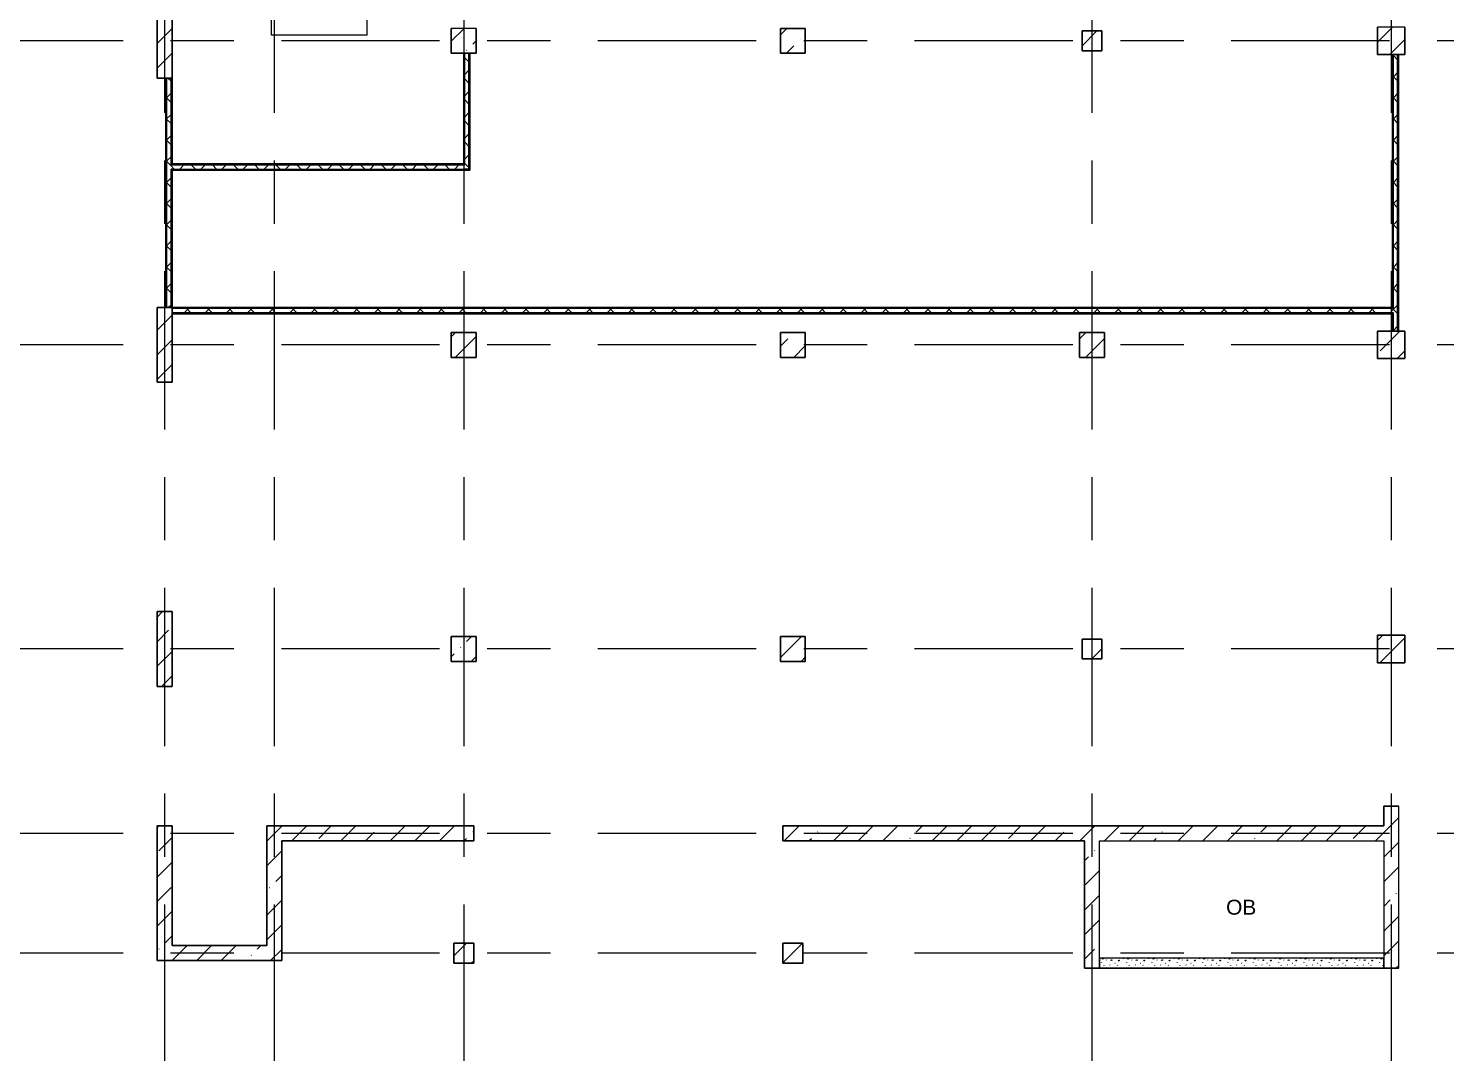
# Model space of a CAD drawing. Header units: millimetres. Extents: x 48966 to 155647, y -43515 to 30475.
# Drawn here: x 101600 to 130024, y -17880 to 2667 of the extents above; entities that cross this region are included whole.
import ezdxf

# ---------------------------------------------------------------- set-up
doc = ezdxf.new("R2010")
doc.units = ezdxf.units.MM
doc.linetypes.add('Осевые', pattern=[6350, 1270, -952.5, 3175, -952.5])
for name, color, linetype, lineweight in [('Колонны', 7, 'Continuous', 9), ('Колонны-1', 7, 'Continuous', 25), ('Марки помещений', 7, 'Continuous', 9), ('Общие ребра', 7, 'Continuous', 9), ('Оси-2', 7, 'Осевые', 9), ('Перекрытия', 7, 'Continuous', 9), ('Стены', 7, 'Continuous', 9), ('Стены-1', 7, 'Continuous', 18), ('Текстовые примечания', 7, 'Continuous', 9), ('Штриховка разреза-2', 7, 'Continuous', 9)]:
    doc.layers.add(name, color=color, linetype=linetype, lineweight=lineweight)
doc.layers.add('Перекрытия-1', color=7, linetype='Continuous', lineweight=9, true_color=0xffffff)
doc.styles.add('Arial_2', font='Arial.ttf', dxfattribs={"height": 300})
pattern_1 = [(45, (0, 0), (-493.914, 493.914), []), (45, (493.9, 0), (-493.914, 493.914), [873.125, -174.625, 6.706, -167.919])]
pattern_2 = [(45, (0, 0), (-212.132, 212.132), []), (135, (0, 0), (-212.132, -212.132), [])]

# ---------------------------------------------------------------- blocks, each defined once
blk = doc.blocks.new('Колона монолитная51 - Колона монолитная-485056-План -2-го этажа на отм_ -16_650')
at = {"layer": 'Колонны'}
h = blk.add_hatch(dxfattribs=at)
h.set_pattern_fill('FP_33', color=256, style=0, pattern_type=2)
h.set_pattern_definition([(45, (-53400, -8400), (-493.914, 493.914), []), (45, (-52906.1, -8400), (-493.914, 493.914), [873.125, -174.625, 6.706, -167.919])])
h.paths.add_polyline_path([(63732, -24483), (63732, -24083), (63332, -24083), (63332, -24483)], flags=0)
at = {"layer": 'Колонны-1'}
for p, q in [((63732, -24083), (63332, -24083)), ((63332, -24083), (63332, -24483)), ((63732, -24483), (63732, -24083)), ((63332, -24483), (63732, -24483))]:
    blk.add_line(p, q, dxfattribs=at)
blk = doc.blocks.new('Колона монолитная52 - Колона монолитная-485078-План -2-го этажа на отм_ -16_650')
at = {"layer": 'Колонны'}
h = blk.add_hatch(dxfattribs=at)
h.set_pattern_fill('FP_34', color=256, style=0, pattern_type=2)
h.set_pattern_definition([(45, (-46800, -8400), (-493.914, 493.914), []), (45, (-46306.1, -8400), (-493.914, 493.914), [873.125, -174.625, 6.706, -167.919])])
h.paths.add_polyline_path([(63732, -24483), (63732, -24083), (63332, -24083), (63332, -24483)], flags=0)
at = {"layer": 'Колонны-1'}
for p, q in [((63732, -24083), (63332, -24083)), ((63332, -24083), (63332, -24483)), ((63732, -24483), (63732, -24083)), ((63332, -24483), (63732, -24483))]:
    blk.add_line(p, q, dxfattribs=at)
blk = doc.blocks.new('Стена внутренняя14 - Стена внутренняя-485170-План -2-го этажа на отм_ -16_650')
at = {"layer": 'Штриховка разреза-2'}
h = blk.add_hatch(dxfattribs=at)
h.set_pattern_fill('FP_1', color=256, style=0, pattern_type=2)
h.set_pattern_definition(pattern_1)
h.paths.add_polyline_path([(129082, -16183), (129082, -12933), (128782, -12933), (128782, -13333), (116732, -13333), (116732, -13633), (122782, -13633), (122782, -16183), (123082, -16183), (123082, -13633), (128782, -13633), (128782, -16183)], flags=0)
at = {"layer": 'Стены-1'}
for p, q in [((129082, -12933), (128782, -12933)), ((128782, -12933), (128782, -13333)), ((129082, -13383), (129082, -12933)), ((128782, -13333), (116732, -13333)), ((116732, -13333), (116732, -13633)), ((116732, -13633), (122782, -13633)), ((122782, -13633), (122782, -16183)), ((123082, -16183), (123082, -13633)), ((123082, -13633), (128782, -13633)), ((128782, -13633), (128782, -16183)), ((129082, -16183), (129082, -13383)), ((122782, -16183), (123082, -16183)), ((128782, -16183), (129082, -16183))]:
    blk.add_line(p, q, dxfattribs=at)
blk = doc.blocks.new('Стена внутренняя15 - Стена внутренняя-486376-План -2-го этажа на отм_ -16_650')
at = {"layer": 'Штриховка разреза-2'}
h = blk.add_hatch(dxfattribs=at)
h.set_pattern_fill('FP_1', color=256, style=0, pattern_type=2)
h.set_pattern_definition(pattern_1)
h.paths.add_polyline_path([(106682, -16033), (106682, -13633), (110532, -13633), (110532, -13333), (106382, -13333), (106382, -15733), (104482, -15733), (104482, -13333), (104182, -13333), (104182, -16033)], flags=0)
at = {"layer": 'Стены-1'}
for p, q in [((104482, -13333), (104182, -13333)), ((104182, -13333), (104182, -16033)), ((104482, -15733), (104482, -13333)), ((110532, -13333), (106382, -13333)), ((106382, -13333), (106382, -15733)), ((110532, -13633), (110532, -13333)), ((106682, -16033), (106682, -13633)), ((106682, -13633), (110332, -13633)), ((110332, -13633), (110532, -13633)), ((106382, -15733), (104482, -15733)), ((104182, -16033), (106682, -16033))]:
    blk.add_line(p, q, dxfattribs=at)
blk = doc.blocks.new('Колона монолитная53 - Колона монолитная-487720-План -2-го этажа на отм_ -16_650')
at = {"layer": 'Колонны'}
h = blk.add_hatch(dxfattribs=at)
h.set_pattern_fill('FP_1', color=256, style=0, pattern_type=2)
h.set_pattern_definition(pattern_1)
h.paths.add_polyline_path([(110582, -10033), (110582, -9533), (110082, -9533), (110082, -10033)], flags=0)
at = {"layer": 'Колонны-1'}
for p, q in [((110582, -9533), (110082, -9533)), ((110082, -9533), (110082, -10033)), ((110582, -10033), (110582, -9533)), ((110082, -10033), (110582, -10033))]:
    blk.add_line(p, q, dxfattribs=at)
blk = doc.blocks.new('Колона монолитная54 - Колона монолитная-487742-План -2-го этажа на отм_ -16_650')
at = {"layer": 'Колонны'}
h = blk.add_hatch(dxfattribs=at)
h.set_pattern_fill('FP_35', color=256, style=0, pattern_type=2)
h.set_pattern_definition([(45, (-39000, -14500), (-493.914, 493.914), []), (45, (-38506.1, -14500), (-493.914, 493.914), [873.125, -174.625, 6.706, -167.919])])
h.paths.add_polyline_path([(78182, -24533), (78182, -24033), (77682, -24033), (77682, -24533)], flags=0)
at = {"layer": 'Колонны-1'}
for p, q in [((78182, -24033), (77682, -24033)), ((77682, -24033), (77682, -24533)), ((78182, -24533), (78182, -24033)), ((77682, -24533), (78182, -24533))]:
    blk.add_line(p, q, dxfattribs=at)
blk = doc.blocks.new('Колона монолитная56 - Колона монолитная-487873-План -2-го этажа на отм_ -16_650')
at = {"layer": 'Колонны'}
h = blk.add_hatch(dxfattribs=at)
h.set_pattern_fill('FP_37', color=256, style=0, pattern_type=2)
h.set_pattern_definition([(45, (-59400, -14500), (-493.914, 493.914), []), (45, (-58906.1, -14500), (-493.914, 493.914), [873.125, -174.625, 6.706, -167.919])])
h.paths.add_polyline_path([(63732, -24483), (63732, -24083), (63332, -24083), (63332, -24483)], flags=0)
at = {"layer": 'Колонны-1'}
for p, q in [((63732, -24083), (63332, -24083)), ((63332, -24083), (63332, -24483)), ((63732, -24483), (63732, -24083)), ((63332, -24483), (63732, -24483))]:
    blk.add_line(p, q, dxfattribs=at)
blk = doc.blocks.new('Колона монолитная57 - Колона монолитная-488005-План -2-го этажа на отм_ -16_650')
at = {"layer": 'Колонны'}
h = blk.add_hatch(dxfattribs=at)
h.set_pattern_fill('FP_38', color=256, style=0, pattern_type=2)
h.set_pattern_definition([(45, (-57000, -6100), (-493.914, 493.914), []), (45, (-56506.1, -6100), (-493.914, 493.914), [873.125, -174.625, 6.706, -167.919])])
h.paths.add_polyline_path([(72207, -16158), (72207, -15608), (71657, -15608), (71657, -16158)], flags=0)
at = {"layer": 'Колонны-1'}
for p, q in [((72207, -15608), (71657, -15608)), ((71657, -15608), (71657, -16158)), ((72207, -16158), (72207, -15608)), ((71657, -16158), (72207, -16158))]:
    blk.add_line(p, q, dxfattribs=at)
blk = doc.blocks.new('Колона монолитная58 - Колона монолитная-488095-План -2-го этажа на отм_ -16_650')
at = {"layer": 'Колонны'}
h = blk.add_hatch(dxfattribs=at)
h.set_pattern_fill('FP_1', color=256, style=0, pattern_type=2)
h.set_pattern_definition(pattern_1)
h.paths.add_polyline_path([(110582, -3933), (110582, -3433), (110082, -3433), (110082, -3933)], flags=0)
at = {"layer": 'Колонны-1'}
for p, q in [((110582, -3433), (110082, -3433)), ((110082, -3433), (110082, -3933)), ((110582, -3933), (110582, -3433)), ((110082, -3933), (110582, -3933))]:
    blk.add_line(p, q, dxfattribs=at)
blk = doc.blocks.new('Колона монолитная59 - Колона монолитная-488107-План -2-го этажа на отм_ -16_650')
at = {"layer": 'Колонны'}
h = blk.add_hatch(dxfattribs=at)
h.set_pattern_fill('FP_39', color=256, style=0, pattern_type=2)
h.set_pattern_definition([(45, (-39000, -20600), (-493.914, 493.914), []), (45, (-38506.1, -20600), (-493.914, 493.914), [873.125, -174.625, 6.706, -167.919])])
h.paths.add_polyline_path([(78182, -24533), (78182, -24033), (77682, -24033), (77682, -24533)], flags=0)
at = {"layer": 'Колонны-1'}
for p, q in [((78182, -24033), (77682, -24033)), ((77682, -24033), (77682, -24533)), ((78182, -24533), (78182, -24033)), ((77682, -24533), (78182, -24533))]:
    blk.add_line(p, q, dxfattribs=at)
blk = doc.blocks.new('Колона монолитная61 - Колона монолитная-488131-План -2-го этажа на отм_ -16_650')
at = {"layer": 'Колонны'}
h = blk.add_hatch(dxfattribs=at)
h.set_pattern_fill('FP_41', color=256, style=0, pattern_type=2)
h.set_pattern_definition([(45, (-57000, -12200), (-493.914, 493.914), []), (45, (-56506.1, -12200), (-493.914, 493.914), [873.125, -174.625, 6.706, -167.919])])
h.paths.add_polyline_path([(72207, -16158), (72207, -15608), (71657, -15608), (71657, -16158)], flags=0)
at = {"layer": 'Колонны-1'}
for p, q in [((72207, -15608), (71657, -15608)), ((71657, -15608), (71657, -16158)), ((72207, -16158), (72207, -15608)), ((71657, -16158), (72207, -16158))]:
    blk.add_line(p, q, dxfattribs=at)
blk = doc.blocks.new('Колона монолитная62 - Колона монолитная-488171-План -2-го этажа на отм_ -16_650')
at = {"layer": 'Колонны'}
h = blk.add_hatch(dxfattribs=at)
h.set_pattern_fill('FP_42', color=256, style=0, pattern_type=2)
h.set_pattern_definition([(45, (-45000, -20600), (-493.914, 493.914), []), (45, (-44506.1, -20600), (-493.914, 493.914), [873.125, -174.625, 6.706, -167.919])])
h.paths.add_polyline_path([(78182, -24533), (78182, -24033), (77682, -24033), (77682, -24533)], flags=0)
at = {"layer": 'Колонны-1'}
for p, q in [((78182, -24033), (77682, -24033)), ((77682, -24033), (77682, -24533)), ((78182, -24533), (78182, -24033)), ((77682, -24533), (78182, -24533))]:
    blk.add_line(p, q, dxfattribs=at)
blk = doc.blocks.new('Колона монолитная63 - Колона монолитная-488262-План -2-го этажа на отм_ -16_650')
at = {"layer": 'Колонны'}
h = blk.add_hatch(dxfattribs=at)
h.set_pattern_fill('FP_1', color=256, style=0, pattern_type=2)
h.set_pattern_definition(pattern_1)
h.paths.add_polyline_path([(110582, 2167), (110582, 2667), (110082, 2667), (110082, 2167)], flags=0)
at = {"layer": 'Колонны-1'}
for p, q in [((110582, 2667), (110082, 2667)), ((110082, 2667), (110082, 2167)), ((110582, 2167), (110582, 2667)), ((110082, 2167), (110582, 2167))]:
    blk.add_line(p, q, dxfattribs=at)
blk = doc.blocks.new('Колона монолитная64 - Колона монолитная-488274-План -2-го этажа на отм_ -16_650')
at = {"layer": 'Колонны'}
h = blk.add_hatch(dxfattribs=at)
h.set_pattern_fill('FP_43', color=256, style=0, pattern_type=2)
h.set_pattern_definition([(45, (-39000, -26700), (-493.914, 493.914), []), (45, (-38506.1, -26700), (-493.914, 493.914), [873.125, -174.625, 6.706, -167.919])])
h.paths.add_polyline_path([(78182, -24533), (78182, -24033), (77682, -24033), (77682, -24533)], flags=0)
at = {"layer": 'Колонны-1'}
for p, q in [((78182, -24033), (77682, -24033)), ((77682, -24033), (77682, -24533)), ((78182, -24533), (78182, -24033)), ((77682, -24533), (78182, -24533))]:
    blk.add_line(p, q, dxfattribs=at)
blk = doc.blocks.new('Колона монолитная66 - Колона монолитная-488298-План -2-го этажа на отм_ -16_650')
at = {"layer": 'Колонны'}
h = blk.add_hatch(dxfattribs=at)
h.set_pattern_fill('FP_45', color=256, style=0, pattern_type=2)
h.set_pattern_definition([(45, (-59400, -26700), (-493.914, 493.914), []), (45, (-58906.1, -26700), (-493.914, 493.914), [873.125, -174.625, 6.706, -167.919])])
h.paths.add_polyline_path([(63732, -24483), (63732, -24083), (63332, -24083), (63332, -24483)], flags=0)
at = {"layer": 'Колонны-1'}
for p, q in [((63732, -24083), (63332, -24083)), ((63332, -24083), (63332, -24483)), ((63732, -24483), (63732, -24083)), ((63332, -24483), (63732, -24483))]:
    blk.add_line(p, q, dxfattribs=at)
blk = doc.blocks.new('Колона монолитная67 - Колона монолитная-488310-План -2-го этажа на отм_ -16_650')
at = {"layer": 'Колонны'}
h = blk.add_hatch(dxfattribs=at)
h.set_pattern_fill('FP_46', color=256, style=0, pattern_type=2)
h.set_pattern_definition([(45, (-57000, -18300), (-493.914, 493.914), []), (45, (-56506.1, -18300), (-493.914, 493.914), [873.125, -174.625, 6.706, -167.919])])
h.paths.add_polyline_path([(72207, -16158), (72207, -15608), (71657, -15608), (71657, -16158)], flags=0)
at = {"layer": 'Колонны-1'}
for p, q in [((72207, -15608), (71657, -15608)), ((71657, -15608), (71657, -16158)), ((72207, -16158), (72207, -15608)), ((71657, -16158), (72207, -16158))]:
    blk.add_line(p, q, dxfattribs=at)
blk = doc.blocks.new('Колона монолитная68 - Колона монолитная-488409-План -2-го этажа на отм_ -16_650')
at = {"layer": 'Колонны'}
h = blk.add_hatch(dxfattribs=at)
h.set_pattern_fill('FP_47', color=256, style=0, pattern_type=2)
h.set_pattern_definition([(45, (-50, -1750), (-493.914, 493.914), []), (45, (443.9, -1750), (-493.914, 493.914), [873.125, -174.625, 6.706, -167.919])])
h.paths.add_polyline_path([(104432, -12283), (104432, -10783), (104132, -10783), (104132, -12283)], flags=0)
at = {"layer": 'Колонны-1'}
for p, q in [((104132, -10783), (104132, -12283)), ((104432, -10783), (104132, -10783)), ((104432, -12283), (104432, -10783)), ((104132, -12283), (104432, -12283))]:
    blk.add_line(p, q, dxfattribs=at)
blk = doc.blocks.new('Колона монолитная69 - Колона монолитная-488694-План -2-го этажа на отм_ -16_650')
at = {"layer": 'Колонны'}
h = blk.add_hatch(dxfattribs=at)
h.set_pattern_fill('FP_48', color=256, style=0, pattern_type=2)
h.set_pattern_definition([(45, (-50, -7850), (-493.914, 493.914), []), (45, (443.9, -7850), (-493.914, 493.914), [873.125, -174.625, 6.706, -167.919])])
h.paths.add_polyline_path([(104432, -12283), (104432, -10783), (104132, -10783), (104132, -12283)], flags=0)
at = {"layer": 'Колонны-1'}
for p, q in [((104132, -10783), (104132, -12283)), ((104432, -10783), (104132, -10783)), ((104432, -12283), (104432, -10783)), ((104132, -12283), (104432, -12283))]:
    blk.add_line(p, q, dxfattribs=at)
blk = doc.blocks.new('Колона монолитная70 - Колона монолитная-488712-План -2-го этажа на отм_ -16_650')
at = {"layer": 'Колонны'}
h = blk.add_hatch(dxfattribs=at)
h.set_pattern_fill('FP_49', color=256, style=0, pattern_type=2)
h.set_pattern_definition([(45, (-50, -13950), (-493.914, 493.914), []), (45, (443.9, -13950), (-493.914, 493.914), [873.125, -174.625, 6.706, -167.919])])
h.paths.add_polyline_path([(104132, -12283), (104432, -12283), (104432, -10783), (104132, -10783), (104132, -12207)], flags=0)
at = {"layer": 'Колонны-1'}
for p, q in [((104132, -10783), (104132, -12283)), ((104432, -10783), (104132, -10783)), ((104432, -12283), (104432, -10783)), ((104132, -12283), (104432, -12283))]:
    blk.add_line(p, q, dxfattribs=at)
blk = doc.blocks.new('Марка помещения_Р - Марка помещения-4575829-План -2-го этажа на отм_ -16_650')
at = {"layer": 'Марки помещений'}
for p, q in [((-4.79375, -1.95625), (-4.79375, 1.95625)), ((4.79375, 1.95625), (-4.79375, 1.95625)), ((4.79375, -1.95625), (4.79375, 1.95625)), ((4.79375, -1.95625), (-4.79375, -1.95625))]:
    blk.add_line(p, q, dxfattribs=at)

msp = doc.modelspace()

# ---------------------------------------------------------------- hatches: boundary and pattern name
at = {"layer": 'Штриховка разреза-2'}
h = msp.add_hatch(dxfattribs=at)
h.set_pattern_fill('FP_53', color=256, style=0, pattern_type=2)
h.set_pattern_definition(pattern_2)
h.paths.add_polyline_path([(110436.6, -157.9), (110436.6, 2167.1), (110351.6, 2167.1), (110351.6, -157.9)], flags=0)
h = msp.add_hatch(dxfattribs=at)
h.set_pattern_fill('FP_53', color=256, style=0, pattern_type=2)
h.set_pattern_definition(pattern_2)
h.paths.add_polyline_path([(129061.6, -3407.9), (129061.6, 2142.1), (128976.6, 2142.1), (128976.6, -3407.9)], flags=0)
h = msp.add_hatch(dxfattribs=at)
h.set_pattern_fill('FP_53', color=256, style=0, pattern_type=2)
h.set_pattern_definition(pattern_2)
h.paths.add_polyline_path([(104461.6, -2932.9), (104461.6, 1667.1), (104376.6, 1667.1), (104376.6, -2932.9)], flags=0)
h = msp.add_hatch(dxfattribs=at)
h.set_pattern_fill('FP_53', color=256, style=0, pattern_type=2)
h.set_pattern_definition(pattern_2)
h.paths.add_polyline_path([(110331.6, -157.9), (110351.6, -157.9), (110351.6, -72.9), (104461.6, -72.9), (104461.6, -157.9), (107444.5, -157.9)], flags=0)
h = msp.add_hatch(dxfattribs=at)
h.set_pattern_fill('FP_53', color=256, style=0, pattern_type=2)
h.set_pattern_definition(pattern_2)
h.paths.add_polyline_path([(127762.3, -3037.9), (128976.6, -3037.9), (128976.6, -2952.9), (104481.6, -2952.9), (104481.6, -3037.9), (120989.7, -3037.9)], flags=0)
h = msp.add_hatch(dxfattribs=at)
h.set_pattern_fill('FP_56', color=256, style=0, pattern_type=2)
h.set_pattern_definition([(315, (203.2, 20.32), (507.9997, 0), [7.184, -711.236]), (63.435, (279.4, 76.2), (-0.0009, 508.0002), [11.359, -1124.563]), (90, (121.9, 60.96), (-508, 508), [10.16, -497.84]), (315, (0, 127), (507.9997, 0), [7.184, -711.236]), (270, (330.2, 40.64), (508, -508), [6.706, -501.294]), (270, (213.36, 386.1), (508, -508), [6.706, -501.294]), (45, (284.48, 441.96), (0, 507.9997), [7.184, -711.236]), (90, (182.9, 182.9), (-508, 508), [6.706, -501.294]), (90, (121.9, 259.1), (-508, 508), [6.706, -501.294]), (270, (279.4, 238.76), (508, -508), [6.706, -501.294]), (45, (127, 426.72), (0, 507.9997), [7.184, -711.236]), (45, (20.32, 284.48), (0, 507.9997), [7.184, -711.236]), (270, (10.16, 492.76), (508, -508), [6.706, -501.294]), (315, (335.28, 406.4), (507.9997, 0), [7.184, -711.236]), (90, (477.5, 71.1), (-508, 508), [6.706, -501.294]), (315, (355.6, 137.16), (507.9997, 0), [7.184, -711.236]), (90, (477.5, 264.16), (-508, 508), [10.16, -497.84]), (90, (482.6, 436.9), (-508, 508), [6.706, -501.294]), (90, (375.9, 294.64), (-508, 508), [6.706, -501.294]), (315, (360.68, 497.84), (507.9997, 0), [7.184, -711.236]), (0, (477.5, 497.84), (508, 508), [6.706, -501.294]), (315, (91.44, 508), (507.9997, 0), [7.184, -711.236]), (270, (233.7, 132.1), (508, -508), [6.706, -501.294]), (0, (452.1, 172.7), (508, 508), [6.706, -501.294]), (56.31, (274.32, 5.08), (507.99879, 1016.00085), [18.316, -1813.304]), (315, (284.48, 20.32), (507.9997, 0), [14.368, -704.052]), (194.036, (294.64, 10.16), (-1524.00192, -507.99336), [20.945, -2073.592]), (60.255, (30.48, 45.72), (508.00199, 1015.99946), [40.956, -4054.671]), (293.199, (50.8, 81.28), (508.006508, -1015.996307), [38.688, -3830.124]), (180, (66.04, 45.7), (-508, -508), [35.56, -472.44]), (63.435, (20.32, 213.36), (-0.0009, 508.0002), [22.718, -1113.204]), (315, (30.48, 233.68), (507.9997, 0), [14.368, -704.052]), (206.565, (40.64, 223.52), (-508.00066, -508.0002), [22.718, -1113.204]), (66.801, (386.08, 50.8), (1016.01901, 2539.993042), [38.688, -3830.124]), (296.565, (401.32, 86.36), (508.0002, -508.00066), [34.078, -1101.845]), (189.462, (416.56, 55.88), (-2540.002556, -507.985985), [30.901, -3059.143]), (82.875, (203.2, 248.92), (-0.000517, 507.999884), [40.956, -4054.671]), (315, (208.28, 289.56), (507.9997, 0), [35.921, -682.5]), (206.565, (233.68, 264.16), (-508.00066, -508.0002), [34.078, -1101.845]), (71.565, (375.92, 223.52), (0.00014, 507.99998), [16.064, -1590.373]), (326.31, (381, 238.76), (1016.00085, -507.99879), [18.316, -1813.304]), (194.036, (396.24, 228.6), (-1524.00192, -507.99336), [20.945, -2073.592]), (60.255, (167.64, 472.44), (508.00199, 1015.99946), [40.956, -4054.671]), (288.435, (187.96, 508), (508.0012, -1015.99951), [32.129, -1574.308]), (189.462, (198.12, 477.52), (-2540.002556, -507.985985), [30.901, -3059.143]), (63.435, (40.64, 411.48), (-0.0009, 508.0002), [34.078, -1101.845]), (296.565, (55.88, 441.96), (508.0002, -508.00066), [34.078, -1101.845]), (180, (71.1, 411.5), (-508, -508), [30.48, -477.52]), (56.31, (106.68, 320.04), (507.99879, 1016.00085), [18.316, -1813.304]), (326.31, (116.84, 335.28), (1016.00085, -507.99879), [18.316, -1813.304]), (191.31, (132.08, 325.12), (-2031.99947, -508.00241), [25.903, -2564.399]), (63.435, (279.4, 365.76), (-0.0009, 508.0002), [22.718, -1113.204]), (326.31, (289.56, 386.08), (1016.00085, -507.99879), [18.316, -1813.304]), (201.801, (304.8, 375.92), (-1016.00392, -507.992605), [27.357, -2708.307]), (60.255, (391.16, 416.56), (508.00199, 1015.99946), [40.956, -4054.671]), (288.435, (411.48, 452.12), (508.0012, -1015.99951), [32.129, -1574.308]), (189.462, (421.64, 421.64), (-2540.002556, -507.985985), [30.901, -3059.143]), (56.31, (462.28, 330.2), (507.99879, 1016.00085), [18.316, -1813.304]), (315, (472.44, 345.44), (507.9997, 0), [14.368, -704.052]), (194.036, (482.6, 335.28), (-1524.00192, -507.99336), [20.945, -2073.592])])
h.paths.add_polyline_path([(128781.6, -16182.9), (128781.6, -15982.9), (123081.6, -15982.9), (123081.6, -16182.9), (127762.3, -16182.9)], flags=0)

# ---------------------------------------------------------------- linework, layer by layer
at = {"layer": 'Общие ребра'}
for p, q in [((110351.6, -72.9), (110351.6, 2167.1)), ((110436.6, -157.9), (110436.6, 2167.1)), ((128976.6, -2952.9), (128976.6, 2142.1)), ((129061.6, -3407.9), (129061.6, 2142.1)), ((104376.6, -2932.9), (104376.6, 1667.1)), ((104461.6, -72.9), (104461.6, 1667.1)), ((104481.6, -72.9), (104461.6, -72.9)), ((104481.6, -157.9), (104461.6, -157.9)), ((104461.6, -2932.9), (104461.6, -157.9)), ((104481.6, -72.9), (110331.6, -72.9)), ((104481.6, -157.9), (104481.6, -177.9)), ((104481.6, -157.9), (110331.6, -157.9)), ((110351.6, -72.9), (110331.6, -72.9)), ((110351.6, -157.9), (110331.6, -157.9)), ((110436.6, -157.9), (110351.6, -157.9)), ((128956.6, -2952.9), (104481.6, -2952.9)), ((128956.6, -3037.9), (104481.6, -3037.9)), ((128956.6, -2952.9), (128956.6, -2932.9)), ((128976.6, -2952.9), (128956.6, -2952.9)), ((128976.6, -3037.9), (128956.6, -3037.9)), ((128976.6, -3407.9), (128976.6, -3037.9)), ((123081.6, -16182.9), (128781.6, -16182.9))]:
    msp.add_line(p, q, dxfattribs=at)
at = {"layer": 'Оси-2'}
for p, q in [((104331.6, 25417.1), (104331.6, -41737.8)), ((106531.6, 25417.1), (106531.6, -41737.8)), ((110331.6, 25417.1), (110331.6, -41737.8)), ((122931.6, 25417.1), (122931.6, -41737.8)), ((128931.6, 25417.1), (128931.6, -41737.8)), ((150171.6, 2417.1), (50565.6, 2417.1)), ((150171.6, -3682.9), (50565.6, -3682.9)), ((150171.6, -9782.9), (50565.6, -9782.9)), ((150171.6, -13482.9), (50565.6, -13482.9)), ((150171.6, -15882.9), (50565.6, -15882.9))]:
    msp.add_line(p, q, dxfattribs=at)
at = {"layer": 'Перекрытия'}
for p, q in [((104481.6, 3682), (104481.6, -52.9)), ((110081.6, 2167.1), (110081.6, 2667.1)), ((110581.6, 2667.1), (110581.6, 2167.1)), ((116681.6, 2167.1), (116681.6, 2667.1)), ((116681.6, 2667.1), (117181.6, 2667.1)), ((117181.6, 2667.1), (117181.6, 2167.1)), ((122731.6, 2217.1), (122731.6, 2617.1)), ((122731.6, 2617.1), (123131.6, 2617.1)), ((123131.6, 2617.1), (123131.6, 2217.1)), ((128656.6, 2142.1), (128656.6, 2692.1)), ((110331.6, 2167.1), (110081.6, 2167.1)), ((110331.6, -52.9), (110331.6, 2167.1)), ((110581.6, 2167.1), (110456.6, 2167.1)), ((110456.6, 2167.1), (110456.6, -177.9)), ((117181.6, 2167.1), (116681.6, 2167.1)), ((123131.6, 2217.1), (122731.6, 2217.1)), ((128956.6, 2142.1), (128656.6, 2142.1)), ((128956.6, -2932.9), (128956.6, 2142.1)), ((104481.6, -52.9), (110331.6, -52.9)), ((104481.6, -177.9), (104481.6, -2932.9)), ((110456.6, -177.9), (104481.6, -177.9)), ((104481.6, -2932.9), (128956.6, -2932.9))]:
    msp.add_line(p, q, dxfattribs=at)
at = {"layer": 'Перекрытия-1'}
for p, q in [((104181.6, 1667.1), (104181.6, 3167.1)), ((129206.6, 2692.1), (129206.6, 2142.1)), ((129206.6, 2142.1), (129081.6, 2142.1)), ((129081.6, 2142.1), (129081.6, -3407.9)), ((104356.6, 1667.1), (104181.6, 1667.1)), ((104356.6, -2932.9), (104356.6, 1667.1)), ((104181.6, -4432.9), (104181.6, -2932.9)), ((104181.6, -2932.9), (104356.6, -2932.9)), ((128956.6, -3057.9), (104481.6, -3057.9)), ((104481.6, -3057.9), (104481.6, -4432.9)), ((128956.6, -3407.9), (128956.6, -3057.9)), ((128656.6, -3957.9), (128656.6, -3407.9)), ((128656.6, -3407.9), (128956.6, -3407.9)), ((129081.6, -3407.9), (129206.6, -3407.9)), ((129206.6, -3407.9), (129206.6, -3957.9)), ((110081.6, -3932.9), (110081.6, -3432.9)), ((110081.6, -3432.9), (110581.6, -3432.9)), ((110581.6, -3432.9), (110581.6, -3932.9)), ((116681.6, -3932.9), (116681.6, -3432.9)), ((116681.6, -3432.9), (117181.6, -3432.9)), ((117181.6, -3432.9), (117181.6, -3932.9)), ((122681.6, -3932.9), (122681.6, -3432.9)), ((122681.6, -3432.9), (123181.6, -3432.9)), ((123181.6, -3432.9), (123181.6, -3932.9)), ((110581.6, -3932.9), (110081.6, -3932.9)), ((117181.6, -3932.9), (116681.6, -3932.9)), ((123181.6, -3932.9), (122681.6, -3932.9)), ((129206.6, -3957.9), (128656.6, -3957.9)), ((104481.6, -4432.9), (104181.6, -4432.9)), ((104181.6, -10532.9), (104181.6, -9032.9)), ((104181.6, -9032.9), (104481.6, -9032.9)), ((104481.6, -9032.9), (104481.6, -10532.9)), ((110081.6, -10032.9), (110081.6, -9532.9)), ((110081.6, -9532.9), (110581.6, -9532.9)), ((110581.6, -9532.9), (110581.6, -10032.9)), ((116681.6, -10032.9), (116681.6, -9532.9)), ((116681.6, -9532.9), (117181.6, -9532.9)), ((117181.6, -9532.9), (117181.6, -10032.9)), ((122731.6, -9982.9), (122731.6, -9582.9)), ((122731.6, -9582.9), (123131.6, -9582.9)), ((123131.6, -9582.9), (123131.6, -9982.9)), ((128656.6, -9507.9), (129206.6, -9507.9)), ((128656.6, -10057.9), (128656.6, -9507.9)), ((129206.6, -9507.9), (129206.6, -10057.9)), ((110581.6, -10032.9), (110081.6, -10032.9)), ((117181.6, -10032.9), (116681.6, -10032.9)), ((123131.6, -9982.9), (122731.6, -9982.9)), ((129206.6, -10057.9), (128656.6, -10057.9)), ((104481.6, -10532.9), (104181.6, -10532.9)), ((128781.6, -13332.9), (128781.6, -12932.9)), ((128781.6, -12932.9), (129081.6, -12932.9)), ((129081.6, -12932.9), (129081.6, -16182.9)), ((104181.6, -16032.9), (104181.6, -13332.9)), ((104181.6, -13332.9), (104481.6, -13332.9)), ((104481.6, -13332.9), (104481.6, -15732.9)), ((106381.6, -15732.9), (106381.6, -13332.9)), ((106381.6, -13332.9), (110531.6, -13332.9)), ((110531.6, -13332.9), (110531.6, -13632.9)), ((116731.6, -13632.9), (116731.6, -13332.9)), ((116731.6, -13332.9), (128781.6, -13332.9)), ((110531.6, -13632.9), (106681.6, -13632.9)), ((106681.6, -13632.9), (106681.6, -16032.9)), ((122781.6, -13632.9), (116731.6, -13632.9)), ((122781.6, -16182.9), (122781.6, -13632.9)), ((104481.6, -15732.9), (106381.6, -15732.9)), ((110131.6, -16082.9), (110131.6, -15682.9)), ((110131.6, -15682.9), (110531.6, -15682.9)), ((110531.6, -15682.9), (110531.6, -16082.9)), ((116731.6, -16082.9), (116731.6, -15682.9)), ((116731.6, -15682.9), (117131.6, -15682.9)), ((117131.6, -15682.9), (117131.6, -16082.9)), ((106681.6, -16032.9), (104181.6, -16032.9)), ((110531.6, -16082.9), (110131.6, -16082.9)), ((117131.6, -16082.9), (116731.6, -16082.9)), ((129081.6, -16182.9), (122781.6, -16182.9))]:
    msp.add_line(p, q, dxfattribs=at)
at = {"layer": 'Стены-1'}
for p, q in [((104483.6, -50.9), (104483.6, 3682)), ((104481.6, 3167.1), (104481.6, -52.9)), ((110331.6, 2167.1), (110331.6, -52.9)), ((110456.6, 2167.1), (110331.6, 2167.1)), ((110456.6, -177.9), (110456.6, 2167.1)), ((128956.6, 2142.1), (128956.6, -2932.9)), ((129081.6, 2142.1), (128956.6, 2142.1)), ((129081.6, -3407.9), (129081.6, 2142.1)), ((104356.6, 1667.1), (104356.6, -2932.9)), ((104481.6, 1667.1), (104356.6, 1667.1)), ((104481.6, -52.9), (104481.6, 1667.1)), ((110331.6, -52.9), (104481.6, -52.9)), ((104481.6, -52.9), (104483.6, -52.9)), ((104481.6, -177.9), (110331.6, -177.9)), ((104481.6, -2932.9), (104481.6, -177.9)), ((104481.6, -179.9), (104481.6, -2932.9)), ((104483.6, -2930.9), (104483.6, -179.9)), ((110331.6, -177.9), (110436.6, -177.9)), ((110436.6, -177.9), (110456.6, -177.9)), ((104356.6, -2932.9), (104481.6, -2932.9)), ((128956.6, -2932.9), (104481.6, -2932.9)), ((104481.6, -2932.9), (104481.6, -3057.9)), ((104481.6, -2932.9), (104483.6, -2932.9)), ((104481.6, -3057.9), (128956.6, -3057.9)), ((104481.6, -3059.9), (104481.6, -4432.9)), ((104483.6, -4434.9), (104483.6, -3059.9)), ((128956.6, -3057.9), (128956.6, -3407.9)), ((128956.6, -3407.9), (129081.6, -3407.9)), ((123181.6, -3932.9), (122681.6, -3932.9)), ((122681.6, -3934.9), (123181.6, -3934.9)), ((104481.6, -4434.9), (104483.6, -4434.9)), ((104481.6, -9032.9), (104481.6, -10532.9)), ((104483.6, -10534.9), (104483.6, -9032.9)), ((117181.6, -9532.9), (117181.6, -10032.9)), ((117183.6, -10034.9), (117183.6, -9532.9)), ((129208.6, -9505.9), (128654.6, -9505.9)), ((128654.6, -9505.9), (128654.6, -9507.9)), ((128656.6, -9507.9), (129206.6, -9507.9)), ((129208.6, -9507.9), (129208.6, -9505.9)), ((117181.6, -10034.9), (117183.6, -10034.9)), ((104481.6, -10534.9), (104483.6, -10534.9)), ((104481.6, -13332.9), (104481.6, -15732.9)), ((104483.6, -15730.9), (104483.6, -13332.9)), ((104481.6, -15732.9), (104483.6, -15732.9)), ((128781.6, -15982.9), (123081.6, -15982.9)), ((123081.6, -15982.9), (123081.6, -16182.9)), ((128781.6, -16182.9), (128781.6, -15982.9))]:
    msp.add_line(p, q, dxfattribs=at)

# ---------------------------------------------------------------- block references
at = {"layer": 'Колонны'}
for name, p in [('Колона монолитная70 - Колона монолитная-488712-План -2-го этажа на отм_ -16_650', (50, 13950)), ('Колона монолитная63 - Колона монолитная-488262-План -2-го этажа на отм_ -16_650', (0, 0)), ('Колона монолитная64 - Колона монолитная-488274-План -2-го этажа на отм_ -16_650', (39000, 26700)), ('Колона монолитная66 - Колона монолитная-488298-План -2-го этажа на отм_ -16_650', (59400, 26700)), ('Колона монолитная67 - Колона монолитная-488310-План -2-го этажа на отм_ -16_650', (57000, 18300)), ('Колона монолитная69 - Колона монолитная-488694-План -2-го этажа на отм_ -16_650', (50, 7850)), ('Колона монолитная61 - Колона монолитная-488131-План -2-го этажа на отм_ -16_650', (57000, 12200)), ('Колона монолитная58 - Колона монолитная-488095-План -2-го этажа на отм_ -16_650', (0, 0)), ('Колона монолитная59 - Колона монолитная-488107-План -2-го этажа на отм_ -16_650', (39000, 20600)), ('Колона монолитная62 - Колона монолитная-488171-План -2-го этажа на отм_ -16_650', (45000, 20600)), ('Колона монолитная68 - Колона монолитная-488409-План -2-го этажа на отм_ -16_650', (50, 1750)), ('Колона монолитная53 - Колона монолитная-487720-План -2-го этажа на отм_ -16_650', (0, 0)), ('Колона монолитная54 - Колона монолитная-487742-План -2-го этажа на отм_ -16_650', (39000, 14500)), ('Колона монолитная56 - Колона монолитная-487873-План -2-го этажа на отм_ -16_650', (59400, 14500)), ('Колона монолитная57 - Колона монолитная-488005-План -2-го этажа на отм_ -16_650', (57000, 6100)), ('Колона монолитная52 - Колона монолитная-485078-План -2-го этажа на отм_ -16_650', (46800, 8400)), ('Колона монолитная51 - Колона монолитная-485056-План -2-го этажа на отм_ -16_650', (53400, 8400))]:
    msp.add_blockref(name, p, dxfattribs=at)
at = {"layer": 'Марки помещений', "xscale": 199.9999999999999, "yscale": 199.9999999999999, "zscale": 199.9999999999999}
msp.add_blockref('Марка помещения_Р - Марка помещения-4575829-План -2-го этажа на отм_ -16_650', (107436.6, 2922.2), dxfattribs=at)
at = {"layer": 'Стены'}
for name in ['Стена внутренняя14 - Стена внутренняя-485170-План -2-го этажа на отм_ -16_650', 'Стена внутренняя15 - Стена внутренняя-486376-План -2-го этажа на отм_ -16_650']:
    msp.add_blockref(name, (0, 0), dxfattribs=at)

# ---------------------------------------------------------------- texts
at = {"layer": 'Текстовые примечания', "insert": (125621.3, -14812.3), "char_height": 300, "width": 737.552, "attachment_point": 1, "style": 'Arial_2'}
msp.add_mtext('ОВ', dxfattribs=at)

doc.saveas('drawing.dxf')
